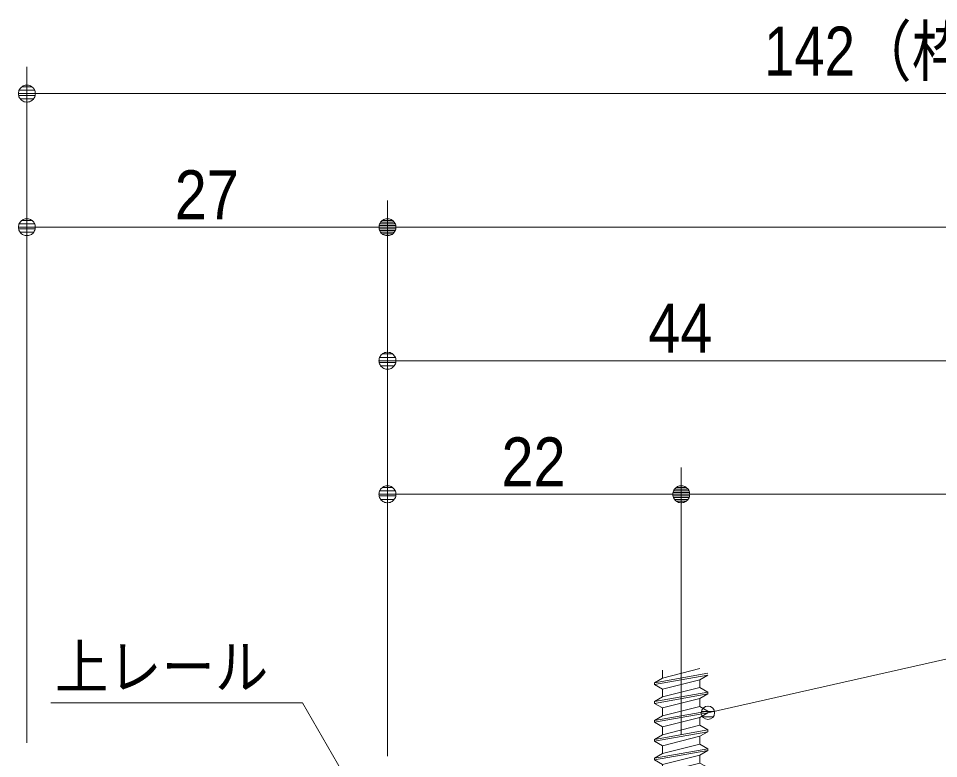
# Model space of a CAD drawing. Units: millimetres, scale not verified, with parts at other scales. Extents: x -6062 to 6062, y -3045 to 3045.
# Drawn here: x -36 to 653, y 1048 to 1603 of the extents above; entities that cross this region are included whole.
import ezdxf
from ezdxf.enums import TextEntityAlignment as Align

# ---------------------------------------------------------------- set-up
doc = ezdxf.new("R2010")
doc.units = ezdxf.units.MM
doc.header["$LTSCALE"] = 20
for name, color, linetype, lineweight in [('0-1_0', 7, 'Continuous', 9), ('0-2_2寸法-1', 7, 'Continuous', 9), ('0-3_2寸法-3', 7, 'Continuous', 9), ('0-4_3一般', 7, 'Continuous', 9)]:
    doc.layers.add(name, color=color, linetype=linetype, lineweight=lineweight)
doc.styles.add('ＭＳ ゴシック', font='')
doc.styles.add('ＭＳ Ｐゴシック', font='')
doc.styles.get('ＭＳ ゴシック').set_extended_font_data('MS Gothic')
doc.styles.get('ＭＳ Ｐゴシック').set_extended_font_data('MS PGothic')

# ---------------------------------------------------------------- blocks, each defined once
blk = doc.blocks.new('_Dot')
at = {"layer": '0-1_0'}
for p, q in [((-10, 0), (-20, 0)), ((9.78, 2), (-9.78, 2)), ((7.99, 6), (-7.99, 6)), ((9.16, -3.98), (-9.16, -3.98)), ((6, -7.98), (-6, -7.98))]:
    blk.add_line(p, q, dxfattribs=at)
for points in [[(10, 0), (9.92, 1.25), (9.69, 2.49), (9.3, 3.68), (8.76, 4.82), (8.09, 5.88), (7.29, 6.85), (6.37, 7.71), (5.36, 8.44), (4.26, 9.05), (3.09, 9.51), (1.87, 9.82), (0.63, 9.98), (-0.63, 9.98), (-1.87, 9.82), (-3.09, 9.51), (-4.26, 9.05), (-5.36, 8.44), (-6.37, 7.71), (-7.29, 6.85), (-8.09, 5.88), (-8.76, 4.82), (-9.3, 3.68), (-9.69, 2.49), (-9.92, 1.25), (-10, 0), (0, 0)], [(-10, 0), (-9.92, -1.25), (-9.69, -2.49), (-9.3, -3.68), (-8.76, -4.82), (-8.09, -5.88), (-7.29, -6.85), (-6.37, -7.71), (-5.36, -8.44), (-4.26, -9.05), (-3.09, -9.51), (-1.87, -9.82), (-0.63, -9.98), (0.63, -9.98), (1.87, -9.82), (3.09, -9.51), (4.26, -9.05), (5.36, -8.44), (6.37, -7.71), (7.29, -6.85), (8.09, -5.88), (8.76, -4.82), (9.3, -3.68), (9.69, -2.49), (9.92, -1.25), (10, 0), (0, 0)]]:
    blk.add_lwpolyline(points, close=True, dxfattribs=at)
blk = doc.blocks.new('グループ-59')
at = {"layer": '0-4_3一般'}
for p, q in [((45363.7, 22246.2), (44563.7, 22104.9)), ((44563.7, 22078.2), (45363.7, 22219.6)), ((45243.7, 22315.5), (44683.7, 22174.2)), ((44683.7, 22291.6), (44683.7, 22174.2)), ((45243.7, 22150.3), (45363.7, 22219.6)), ((44563.7, 22104.9), (44683.7, 22174.2)), ((44563.7, 22078.2), (44563.7, 22104.9)), ((44563.7, 22078.2), (44683.7, 22009)), ((44683.7, 22009), (45243.7, 22150.3)), ((45243.7, 22150.3), (45243.7, 22032.9)), ((44563.7, 21795.6), (45363.7, 21936.9)), ((45243.7, 22032.9), (44683.7, 21891.5)), ((44683.7, 22009), (44683.7, 21891.5)), ((45363.7, 21963.6), (45243.7, 22032.9)), ((45243.7, 21867.6), (45363.7, 21936.9)), ((45363.7, 21936.9), (45363.7, 21963.6)), ((44563.7, 21795.6), (44563.7, 21822.2)), ((45243.7, 21867.6), (45243.7, 21750.2)), ((45363.7, 21680.9), (44563.7, 21539.6)), ((44683.7, 21726.3), (44683.7, 21608.9)), ((45243.7, 21585), (45363.7, 21654.2)), ((44563.7, 21539.6), (44683.7, 21608.9)), ((44563.7, 21512.9), (44563.7, 21539.6)), ((44563.7, 21512.9), (44683.7, 21443.6)), ((44683.7, 21443.6), (45243.7, 21585)), ((45243.7, 21585), (45243.7, 21467.5)), ((44563.7, 21230.2), (45363.7, 21371.6)), ((45243.7, 21467.5), (44683.7, 21326.2)), ((44683.7, 21443.6), (44683.7, 21326.2)), ((45363.7, 21398.2), (45243.7, 21467.5)), ((45243.7, 21302.3), (45363.7, 21371.6)), ((45363.7, 21371.6), (45363.7, 21398.2)), ((44563.7, 21230.2), (44563.7, 21256.9)), ((45243.7, 21302.3), (45243.7, 21184.9)), ((45363.7, 21115.6), (44563.7, 20974.2)), ((44683.7, 21161), (44683.7, 21043.5)), ((45243.7, 21019.6), (45363.7, 21088.9)), ((44563.7, 20974.2), (44683.7, 21043.5)), ((44563.7, 20947.6), (44563.7, 20974.2)), ((44683.7, 20878.3), (45243.7, 21019.6)), ((45243.7, 21019.6), (45243.7, 20902.2)), ((44563.7, 20947.6), (44683.7, 20878.3)), ((45243.7, 20902.2), (44683.7, 20760.9)), ((44683.7, 20878.3), (44683.7, 20760.9)), ((45363.7, 20832.9), (45243.7, 20902.2)), ((45363.7, 20806.2), (45363.7, 20832.9)), ((44563.7, 20664.9), (45363.7, 20806.2)), ((44563.7, 20664.9), (44563.7, 20691.6)), ((44683.7, 20595.6), (45243.7, 20737)), ((45243.7, 20737), (45363.7, 20806.2)), ((45243.7, 20737), (45243.7, 20604.9)), ((44563.7, 20664.9), (44683.3, 20595.9)), ((44683.3, 20595.9), (44683.7, 20595.6)), ((44263.7, 20504.9), (44583.7, 20504.9)), ((44263.7, 20360.4), (44263.7, 20504.9)), ((45663.7, 20504.9), (45663.7, 20360.4)), ((44963.7, 19984.9), (44963.7, 19888.3))]:
    blk.add_line(p, q, dxfattribs=at)
for points in [[(45363.7, 21963.6), (44563.7, 21822.2), (44683.7, 21891.5)], [(44563.7, 21795.6), (44683.7, 21726.3), (45243.7, 21867.6)], [(44563.7, 21512.9), (45363.7, 21654.2), (45363.7, 21680.9)], [(45363.7, 21680.9), (45243.7, 21750.2), (44683.7, 21608.9)], [(45363.7, 21398.2), (44563.7, 21256.9), (44683.7, 21326.2)], [(44563.7, 21230.2), (44683.7, 21161), (45243.7, 21302.3)], [(44563.7, 20947.6), (45363.7, 21088.9), (45363.7, 21115.6)], [(45363.7, 21115.6), (45243.7, 21184.9), (44683.7, 21043.5)], [(45363.7, 20832.9), (44563.7, 20691.6), (44683.7, 20760.9)], [(44583.7, 20504.9), (45343.7, 20504.9), (45663.7, 20504.9)]]:
    blk.add_lwpolyline(points, dxfattribs=at)
for centre, radius, start, end in [((44583.7, 20604.9), 100, 312.40515, 354.8103), ((45343.7, 20604.9), 100, 180, 225), ((44583.7, 20604.9), 100, 270, 312.40515), ((45343.7, 20604.9), 100, 225, 270), ((44463.7, 20360.4), 200, 180, 205.65891), ((44463.7, 20360.4), 200, 205.65891, 231.31781), ((45463.7, 20360.4), 200, 308.68219, 334.34109), ((45463.7, 20360.4), 200, 334.34109, 0), ((44963.7, 20984.9), 1000, 231.31781, 250.65891), ((44963.7, 20984.9), 1000, 289.34109, 308.68219), ((44963.7, 20984.9), 1000, 250.65891, 270), ((44963.7, 20984.9), 1000, 270, 289.34109)]:
    blk.add_arc(centre, radius, start, end, dxfattribs=at)
blk = doc.blocks.new('グループ-69')
at = {"layer": '0-4_3一般'}
blk.add_blockref('グループ-59', (0, 0), dxfattribs=at)
blk = doc.blocks.new('グループ-70')
at = {"layer": '0-4_3一般'}
blk.add_blockref('グループ-69', (0, 0), dxfattribs=at)

msp = doc.modelspace()

# ---------------------------------------------------------------- linework, layer by layer
at = {"layer": '0-2_2寸法-1'}
for p, q in [((-29.32, 1466.34), (-29.32, 1566.34)), ((-16.6, 1546.34), (1377.97, 1546.34)), ((-29.32, 1060.25), (-29.32, 1466.34)), ((240.68, 1366.34), (240.68, 1466.34)), ((240.68, 1366.34), (240.68, 1466.34)), ((227.97, 1446.34), (-16.6, 1446.34)), ((253.4, 1446.34), (1107.97, 1446.34)), ((240.68, 1266.34), (240.68, 1366.34)), ((667.97, 1346.34), (253.4, 1346.34)), ((240.68, 1050.25), (240.68, 1266.34)), ((460.68, 1066.34), (460.68, 1266.34)), ((460.68, 1066.34), (460.68, 1266.34)), ((253.4, 1246.34), (447.97, 1246.34)), ((887.97, 1246.34), (473.4, 1246.34))]:
    msp.add_line(p, q, dxfattribs=at)
at = {"layer": '0-3_2寸法-3'}
for p, q in [((1204.1, 1246.34), (480.68, 1082.71)), ((485.58, 1083.71), (475.79, 1083.71)), ((480.86, 1087.71), (480.51, 1087.71)), ((480.86, 1087.71), (480.51, 1087.71)), ((484.68, 1079.71), (476.69, 1079.71))]:
    msp.add_line(p, q, dxfattribs=at)
msp.add_lwpolyline([(240.68, 979.74), (177.01, 1090.25), (-11.28, 1090.25)], dxfattribs=at)
msp.add_circle((480.68, 1082.71), 5.01, dxfattribs=at)
msp.add_circle((480.68, 1082.71), 5.01, dxfattribs=at)

# ---------------------------------------------------------------- block references
at = {"layer": '0-2_2寸法-1', "xscale": 0.6356201, "yscale": 0.6356201, "rotation": 180}
for p in [(-29.32, 1546.34), (-29.32, 1446.34), (240.68, 1446.34), (240.68, 1346.34), (240.68, 1246.34), (460.68, 1246.34)]:
    msp.add_blockref('_Dot', p, dxfattribs=at)
at = {"layer": '0-2_2寸法-1', "xscale": 0.6356201, "yscale": 0.6356201}
for p in [(240.68, 1446.34), (460.68, 1246.34)]:
    msp.add_blockref('_Dot', p, dxfattribs=at)
at = {"layer": '0-4_3一般', "xscale": 0.05, "yscale": 0.05}
msp.add_blockref('グループ-70', (-1787.5, 0), dxfattribs=at)

# ---------------------------------------------------------------- texts
at = {"layer": '0-2_2寸法-1', "style": 'ＭＳ Ｐゴシック'}
for s, width, p in [('142（枠見込み）', 0.85, (522.77, 1548.87)), ('27', 0.9, (81.38, 1441.29)), ('44', 0.9, (435.99, 1341.29)), ('22', 0.9, (326.09, 1241.29))]:
    msp.add_text(s, height=36.66, dxfattribs=dict(at, width=width)).set_placement(p, align=Align.BOTTOM_LEFT)
at = {"layer": '0-3_2寸法-3', "style": 'ＭＳ ゴシック', "width": 0.9}
msp.add_text('上レール', height=32.55, dxfattribs=at).set_placement((-8.39, 1091.08), align=Align.BOTTOM_LEFT)

doc.saveas('drawing.dxf')
